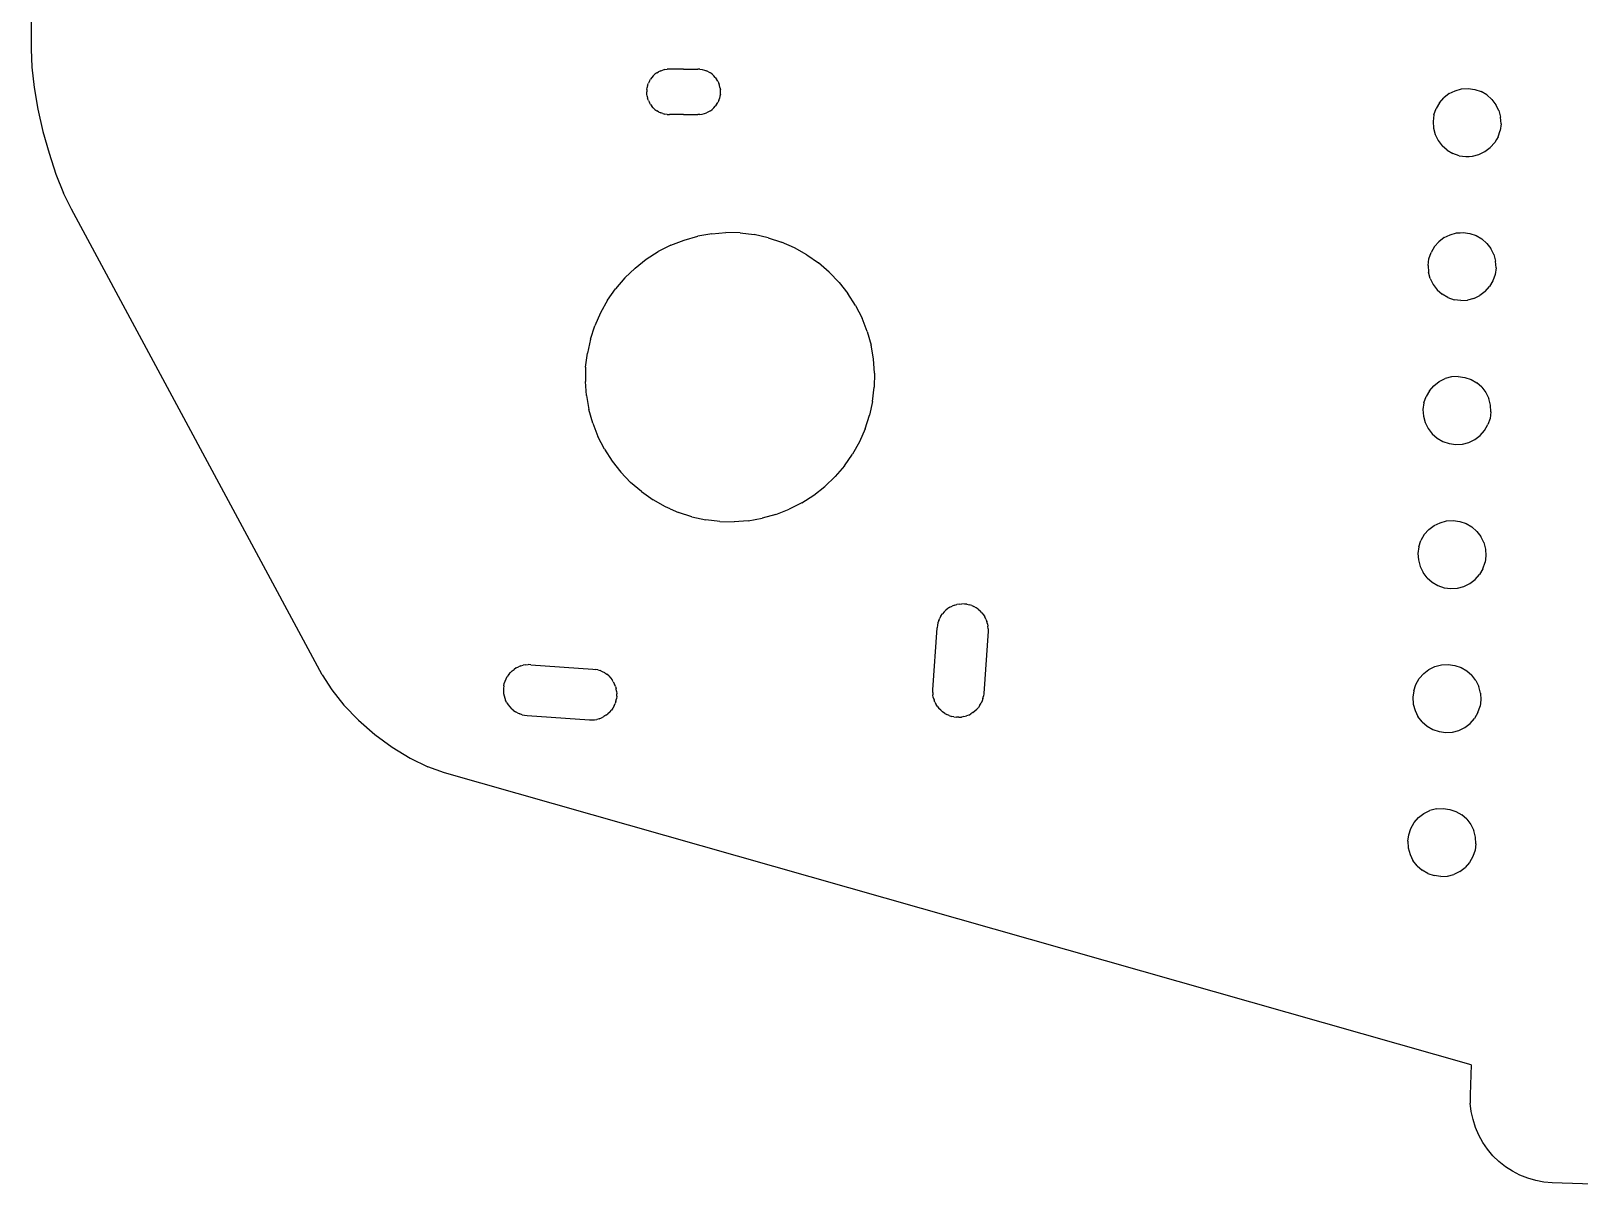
# Model space of a CAD drawing. Extents: x -47 to 67, y -53 to 53.
# Drawn here: x -46.98 to -19.69, y 2.9 to 23.51 of the extents above; entities that cross this region are included whole.
import ezdxf

# ---------------------------------------------------------------- set-up
doc = ezdxf.new("R2010")
doc.units = 0

msp = doc.modelspace()

# ---------------------------------------------------------------- linework, layer by layer
for p, q in [((-46.977, 26.839, 0.064), (-46.976, 23.189, 0.064)), ((-46.976, 23.189, 0.064), (-46.962, 22.871, 0.064)), ((-46.962, 22.871, 0.064), (-46.921, 22.514, 0.064)), ((-36.078, 22.627, 0.063), (-36.058, 22.661, 0.063)), ((-36.034, 22.693, 0.063), (-36.058, 22.661, 0.063)), ((-36.008, 22.722, 0.063), (-36.034, 22.693, 0.063)), ((-36.008, 22.722, 0.063), (-35.979, 22.748, 0.063)), ((-35.947, 22.771, 0.063), (-35.979, 22.748, 0.063)), ((-35.947, 22.771, 0.063), (-35.914, 22.792, 0.063)), ((-35.878, 22.808, 0.063), (-35.914, 22.792, 0.063)), ((-35.878, 22.808, 0.063), (-35.841, 22.822, 0.063)), ((-35.803, 22.831, 0.063), (-35.841, 22.822, 0.063)), ((-35.803, 22.831, 0.063), (-35.764, 22.837, 0.063)), ((-35.725, 22.839, 0.063), (-35.764, 22.837, 0.063)), ((-35.475, 22.839, 0.063), (-35.725, 22.839, 0.063)), ((-35.475, 22.839, 0.063), (-35.225, 22.839, 0.063)), ((-35.186, 22.837, 0.063), (-35.225, 22.839, 0.063)), ((-35.186, 22.837, 0.063), (-35.147, 22.831, 0.063)), ((-35.147, 22.831, 0.063), (-35.109, 22.822, 0.063)), ((-35.109, 22.822, 0.063), (-35.072, 22.808, 0.062)), ((-35.037, 22.792, 0.062), (-35.072, 22.808, 0.062)), ((-35.037, 22.792, 0.062), (-35.003, 22.771, 0.062)), ((-34.971, 22.748, 0.062), (-35.003, 22.771, 0.062)), ((-34.971, 22.748, 0.062), (-34.942, 22.722, 0.062)), ((-34.916, 22.693, 0.062), (-34.942, 22.722, 0.062)), ((-34.916, 22.693, 0.062), (-34.893, 22.661, 0.062)), ((-34.872, 22.627, 0.062), (-34.893, 22.661, 0.062)), ((-46.921, 22.514, 0.064), (-46.855, 22.133, 0.064)), ((-36.123, 22.478, 0.063), (-36.125, 22.439, 0.063)), ((-36.123, 22.4, 0.063), (-36.125, 22.439, 0.063)), ((-36.123, 22.478, 0.063), (-36.117, 22.517, 0.063)), ((-36.117, 22.361, 0.063), (-36.123, 22.4, 0.063)), ((-36.108, 22.555, 0.063), (-36.117, 22.517, 0.063)), ((-36.108, 22.555, 0.063), (-36.095, 22.592, 0.063)), ((-36.078, 22.627, 0.063), (-36.095, 22.592, 0.063)), ((-34.872, 22.627, 0.062), (-34.856, 22.592, 0.062)), ((-34.842, 22.555, 0.062), (-34.856, 22.592, 0.062)), ((-34.833, 22.517, 0.062), (-34.842, 22.555, 0.062)), ((-34.833, 22.517, 0.062), (-34.827, 22.478, 0.062)), ((-34.827, 22.4, 0.062), (-34.833, 22.361, 0.062)), ((-34.825, 22.439, 0.062), (-34.827, 22.478, 0.062)), ((-34.827, 22.4, 0.062), (-34.825, 22.439, 0.062)), ((-21.982, 22.407, 0.037), (-22.075, 22.335, 0.037)), ((-21.982, 22.407, 0.037), (-21.876, 22.458, 0.036)), ((-21.876, 22.458, 0.036), (-21.763, 22.489, 0.036)), ((-21.763, 22.489, 0.036), (-21.645, 22.496, 0.036)), ((-21.645, 22.496, 0.036), (-21.529, 22.481, 0.036)), ((-21.529, 22.481, 0.036), (-21.417, 22.442, 0.036)), ((-21.316, 22.383, 0.036), (-21.417, 22.442, 0.036)), ((-21.316, 22.383, 0.036), (-21.227, 22.306, 0.035)), ((-46.855, 22.133, 0.064), (-46.767, 21.741, 0.064)), ((-36.117, 22.361, 0.063), (-36.108, 22.323, 0.063)), ((-36.095, 22.286, 0.063), (-36.108, 22.323, 0.063)), ((-36.095, 22.286, 0.063), (-36.078, 22.25, 0.063)), ((-36.058, 22.217, 0.063), (-36.078, 22.25, 0.063)), ((-36.058, 22.217, 0.063), (-36.034, 22.185, 0.063)), ((-36.008, 22.156, 0.063), (-36.034, 22.185, 0.063)), ((-35.979, 22.13, 0.063), (-36.008, 22.156, 0.063)), ((-35.979, 22.13, 0.063), (-35.947, 22.106, 0.063)), ((-35.914, 22.086, 0.063), (-35.947, 22.106, 0.063)), ((-35.003, 22.106, 0.062), (-35.037, 22.086, 0.062)), ((-35.003, 22.106, 0.062), (-34.971, 22.13, 0.062)), ((-34.942, 22.156, 0.062), (-34.971, 22.13, 0.062)), ((-34.942, 22.156, 0.062), (-34.916, 22.185, 0.062)), ((-34.893, 22.217, 0.062), (-34.916, 22.185, 0.062)), ((-34.893, 22.217, 0.062), (-34.872, 22.25, 0.062)), ((-34.856, 22.286, 0.062), (-34.872, 22.25, 0.062)), ((-34.856, 22.286, 0.062), (-34.842, 22.323, 0.062)), ((-34.833, 22.361, 0.062), (-34.842, 22.323, 0.062)), ((-22.25, 22.034, 0.037), (-22.212, 22.145, 0.037)), ((-22.153, 22.247, 0.037), (-22.212, 22.145, 0.037)), ((-22.153, 22.247, 0.037), (-22.075, 22.335, 0.037)), ((-21.227, 22.306, 0.035), (-21.156, 22.212, 0.035)), ((-21.104, 22.107, 0.035), (-21.156, 22.212, 0.035)), ((-21.104, 22.107, 0.035), (-21.074, 21.993, 0.035)), ((-35.914, 22.086, 0.063), (-35.878, 22.069, 0.063)), ((-35.841, 22.056, 0.063), (-35.878, 22.069, 0.063)), ((-35.841, 22.056, 0.063), (-35.803, 22.046, 0.063)), ((-35.764, 22.041, 0.063), (-35.803, 22.046, 0.063)), ((-35.764, 22.041, 0.063), (-35.725, 22.039, 0.063)), ((-35.475, 22.039, 0.063), (-35.725, 22.039, 0.063)), ((-35.475, 22.039, 0.063), (-35.225, 22.039, 0.063)), ((-35.186, 22.041, 0.063), (-35.225, 22.039, 0.063)), ((-35.186, 22.041, 0.063), (-35.147, 22.046, 0.063)), ((-35.147, 22.046, 0.063), (-35.109, 22.056, 0.062)), ((-35.109, 22.056, 0.062), (-35.072, 22.069, 0.062)), ((-35.037, 22.086, 0.062), (-35.072, 22.069, 0.062)), ((-22.25, 22.034, 0.037), (-22.266, 21.917, 0.037)), ((-22.266, 21.917, 0.037), (-22.258, 21.8, 0.037)), ((-21.067, 21.876, 0.035), (-21.082, 21.759, 0.035)), ((-21.067, 21.876, 0.035), (-21.074, 21.993, 0.035)), ((-46.767, 21.741, 0.064), (-46.659, 21.355, 0.064)), ((-22.258, 21.8, 0.037), (-22.228, 21.686, 0.037)), ((-22.228, 21.686, 0.037), (-22.176, 21.581, 0.037)), ((-22.176, 21.581, 0.037), (-22.105, 21.487, 0.037)), ((-21.147, 21.601, 0.036), (-21.179, 21.546, 0.036)), ((-21.12, 21.648, 0.035), (-21.147, 21.601, 0.036)), ((-21.12, 21.648, 0.035), (-21.082, 21.759, 0.035)), ((-46.659, 21.355, 0.064), (-46.536, 20.988, 0.064)), ((-22.017, 21.41, 0.037), (-22.105, 21.487, 0.037)), ((-22.017, 21.41, 0.037), (-21.915, 21.351, 0.037)), ((-21.804, 21.312, 0.037), (-21.915, 21.351, 0.037)), ((-21.804, 21.312, 0.037), (-21.687, 21.297, 0.036)), ((-21.687, 21.297, 0.036), (-21.631, 21.3, 0.036)), ((-21.631, 21.3, 0.036), (-21.57, 21.304, 0.036)), ((-21.57, 21.304, 0.036), (-21.456, 21.334, 0.036)), ((-21.456, 21.334, 0.036), (-21.35, 21.386, 0.036)), ((-21.35, 21.386, 0.036), (-21.257, 21.458, 0.036)), ((-21.179, 21.546, 0.036), (-21.257, 21.458, 0.036)), ((-46.536, 20.988, 0.064), (-46.402, 20.655, 0.064)), ((-46.264, 20.368, 0.064), (-46.402, 20.655, 0.064)), ((-41.842, 12.163, 0.07), (-46.264, 20.368, 0.064)), ((-34.979, 19.936, 0.058), (-35.225, 19.893, 0.059)), ((-34.979, 19.936, 0.058), (-34.729, 19.956, 0.058)), ((-34.479, 19.951, 0.058), (-34.729, 19.956, 0.058)), ((-34.479, 19.951, 0.058), (-34.231, 19.921, 0.057)), ((-33.986, 19.867, 0.057), (-34.231, 19.921, 0.057)), ((-22.071, 19.868, 0.038), (-21.965, 19.92, 0.037)), ((-21.965, 19.92, 0.037), (-21.851, 19.95, 0.037)), ((-21.851, 19.95, 0.037), (-21.79, 19.954, 0.037)), ((-21.79, 19.954, 0.037), (-21.734, 19.958, 0.037)), ((-21.734, 19.958, 0.037), (-21.617, 19.942, 0.037)), ((-21.617, 19.942, 0.037), (-21.506, 19.904, 0.037)), ((-35.699, 19.734, 0.06), (-35.922, 19.621, 0.06)), ((-35.699, 19.734, 0.06), (-35.466, 19.825, 0.059)), ((-35.466, 19.825, 0.059), (-35.225, 19.893, 0.059)), ((-33.986, 19.867, 0.057), (-33.748, 19.789, 0.056)), ((-33.519, 19.689, 0.056), (-33.748, 19.789, 0.056)), ((-33.301, 19.566, 0.056), (-33.519, 19.689, 0.056)), ((-22.242, 19.709, 0.038), (-22.301, 19.607, 0.038)), ((-22.242, 19.709, 0.038), (-22.164, 19.797, 0.038)), ((-22.071, 19.868, 0.038), (-22.164, 19.797, 0.038)), ((-21.506, 19.904, 0.037), (-21.404, 19.845, 0.036)), ((-21.404, 19.845, 0.036), (-21.316, 19.767, 0.036)), ((-21.316, 19.767, 0.036), (-21.245, 19.674, 0.036)), ((-21.193, 19.568, 0.036), (-21.245, 19.674, 0.036)), ((-36.33, 19.331, 0.061), (-36.133, 19.486, 0.06)), ((-36.133, 19.486, 0.06), (-35.922, 19.621, 0.06)), ((-33.301, 19.566, 0.056), (-33.096, 19.423, 0.056)), ((-32.906, 19.26, 0.055), (-33.096, 19.423, 0.056)), ((-22.354, 19.379, 0.038), (-22.339, 19.496, 0.038)), ((-22.354, 19.379, 0.038), (-22.347, 19.262, 0.038)), ((-22.339, 19.496, 0.038), (-22.301, 19.607, 0.038)), ((-21.193, 19.568, 0.036), (-21.163, 19.454, 0.036)), ((-21.155, 19.337, 0.036), (-21.163, 19.454, 0.036)), ((-36.511, 19.158, 0.061), (-36.673, 18.968, 0.061)), ((-36.511, 19.158, 0.061), (-36.33, 19.331, 0.061)), ((-32.733, 19.08, 0.055), (-32.906, 19.26, 0.055)), ((-22.317, 19.148, 0.038), (-22.347, 19.262, 0.038)), ((-22.317, 19.148, 0.038), (-22.265, 19.042, 0.038)), ((-21.209, 19.109, 0.036), (-21.268, 19.007, 0.036)), ((-21.171, 19.221, 0.036), (-21.209, 19.109, 0.036)), ((-21.155, 19.337, 0.036), (-21.171, 19.221, 0.036)), ((-36.817, 18.763, 0.062), (-36.673, 18.968, 0.061)), ((-32.733, 19.08, 0.055), (-32.578, 18.883, 0.055)), ((-32.443, 18.672, 0.055), (-32.578, 18.883, 0.055)), ((-22.265, 19.042, 0.038), (-22.194, 18.949, 0.038)), ((-22.194, 18.949, 0.038), (-22.105, 18.871, 0.038)), ((-22.004, 18.812, 0.038), (-22.105, 18.871, 0.038)), ((-21.545, 18.796, 0.037), (-21.439, 18.848, 0.037)), ((-21.346, 18.919, 0.037), (-21.439, 18.848, 0.037)), ((-21.346, 18.919, 0.037), (-21.268, 19.007, 0.036)), ((-36.817, 18.763, 0.062), (-36.939, 18.545, 0.062)), ((-32.443, 18.672, 0.055), (-32.33, 18.449, 0.055)), ((-22.004, 18.812, 0.038), (-21.892, 18.774, 0.038)), ((-21.776, 18.758, 0.037), (-21.892, 18.774, 0.038)), ((-21.776, 18.758, 0.037), (-21.658, 18.766, 0.037)), ((-21.545, 18.796, 0.037), (-21.658, 18.766, 0.037)), ((-37.117, 18.077, 0.062), (-37.04, 18.315, 0.062)), ((-36.939, 18.545, 0.062), (-37.04, 18.315, 0.062)), ((-32.239, 18.216, 0.054), (-32.33, 18.449, 0.055)), ((-37.117, 18.077, 0.062), (-37.171, 17.833, 0.063)), ((-32.239, 18.216, 0.054), (-32.171, 17.975, 0.054)), ((-37.201, 17.585, 0.063), (-37.171, 17.833, 0.063)), ((-32.128, 17.729, 0.054), (-32.171, 17.975, 0.054)), ((-37.201, 17.585, 0.063), (-37.206, 17.334, 0.063)), ((-32.108, 17.479, 0.054), (-32.128, 17.729, 0.054)), ((-32.108, 17.479, 0.054), (-32.113, 17.229, 0.055)), ((-37.187, 17.085, 0.063), (-37.206, 17.334, 0.063)), ((-32.143, 16.98, 0.055), (-32.113, 17.229, 0.055)), ((-22.33, 17.17, 0.039), (-22.253, 17.258, 0.039)), ((-22.253, 17.258, 0.039), (-22.159, 17.33, 0.038)), ((-22.159, 17.33, 0.038), (-22.054, 17.382, 0.038)), ((-21.94, 17.412, 0.038), (-22.054, 17.382, 0.038)), ((-21.823, 17.419, 0.038), (-21.94, 17.412, 0.038)), ((-21.823, 17.419, 0.038), (-21.706, 17.404, 0.038)), ((-21.706, 17.404, 0.038), (-21.595, 17.366, 0.037)), ((-21.595, 17.366, 0.037), (-21.493, 17.307, 0.037)), ((-21.405, 17.229, 0.037), (-21.493, 17.307, 0.037)), ((-21.405, 17.229, 0.037), (-21.333, 17.135, 0.037)), ((-37.187, 17.085, 0.063), (-37.143, 16.839, 0.063)), ((-32.143, 16.98, 0.055), (-32.197, 16.736, 0.055)), ((-22.428, 16.957, 0.039), (-22.443, 16.841, 0.039)), ((-22.428, 16.957, 0.039), (-22.389, 17.068, 0.039)), ((-22.33, 17.17, 0.039), (-22.389, 17.068, 0.039)), ((-21.333, 17.135, 0.037), (-21.281, 17.03, 0.037)), ((-21.251, 16.916, 0.037), (-21.281, 17.03, 0.037)), ((-37.075, 16.598, 0.063), (-37.143, 16.839, 0.063)), ((-32.275, 16.498, 0.055), (-32.197, 16.736, 0.055)), ((-22.443, 16.841, 0.039), (-22.436, 16.723, 0.039)), ((-22.436, 16.723, 0.039), (-22.405, 16.609, 0.039)), ((-21.259, 16.682, 0.037), (-21.298, 16.571, 0.037)), ((-21.244, 16.799, 0.037), (-21.259, 16.682, 0.037)), ((-21.244, 16.799, 0.037), (-21.251, 16.916, 0.037)), ((-37.075, 16.598, 0.063), (-36.984, 16.364, 0.063)), ((-32.275, 16.498, 0.055), (-32.375, 16.269, 0.055)), ((-22.405, 16.609, 0.039), (-22.354, 16.504, 0.039)), ((-22.354, 16.504, 0.039), (-22.282, 16.41, 0.039)), ((-22.282, 16.41, 0.039), (-22.194, 16.333, 0.039)), ((-21.528, 16.309, 0.038), (-21.434, 16.381, 0.037)), ((-21.434, 16.381, 0.037), (-21.357, 16.469, 0.037)), ((-21.357, 16.469, 0.037), (-21.298, 16.571, 0.037)), ((-36.871, 16.141, 0.063), (-36.984, 16.364, 0.063)), ((-36.871, 16.141, 0.063), (-36.736, 15.93, 0.062)), ((-32.375, 16.269, 0.055), (-32.498, 16.051, 0.055)), ((-22.194, 16.333, 0.039), (-22.092, 16.274, 0.039)), ((-22.092, 16.274, 0.039), (-21.981, 16.236, 0.038)), ((-21.981, 16.236, 0.038), (-21.864, 16.22, 0.038)), ((-21.864, 16.22, 0.038), (-21.747, 16.227, 0.038)), ((-21.747, 16.227, 0.038), (-21.633, 16.258, 0.038)), ((-21.633, 16.258, 0.038), (-21.528, 16.309, 0.038)), ((-36.736, 15.93, 0.062), (-36.582, 15.734, 0.062)), ((-32.641, 15.846, 0.056), (-32.804, 15.655, 0.056)), ((-32.641, 15.846, 0.056), (-32.498, 16.051, 0.055)), ((-36.582, 15.734, 0.062), (-36.408, 15.553, 0.062)), ((-36.218, 15.39, 0.062), (-36.408, 15.553, 0.062)), ((-32.984, 15.482, 0.056), (-32.804, 15.655, 0.056)), ((-36.218, 15.39, 0.062), (-36.013, 15.247, 0.061)), ((-33.392, 15.193, 0.057), (-33.181, 15.328, 0.057)), ((-33.181, 15.328, 0.057), (-32.984, 15.482, 0.056)), ((-35.795, 15.125, 0.061), (-36.013, 15.247, 0.061)), ((-35.714, 15.089, 0.061), (-35.795, 15.125, 0.061)), ((-35.714, 15.089, 0.061), (-35.566, 15.024, 0.061)), ((-35.328, 14.947, 0.06), (-35.566, 15.024, 0.061)), ((-33.848, 14.989, 0.058), (-33.615, 15.079, 0.058)), ((-33.392, 15.193, 0.057), (-33.615, 15.079, 0.058)), ((-35.328, 14.947, 0.06), (-35.083, 14.893, 0.06)), ((-34.835, 14.863, 0.06), (-35.083, 14.893, 0.06)), ((-34.835, 14.863, 0.06), (-34.585, 14.858, 0.059)), ((-34.335, 14.877, 0.059), (-34.585, 14.858, 0.059)), ((-34.335, 14.877, 0.059), (-34.089, 14.921, 0.058)), ((-33.848, 14.989, 0.058), (-34.089, 14.921, 0.058)), ((-22.341, 14.72, 0.039), (-22.248, 14.791, 0.039)), ((-22.248, 14.791, 0.039), (-22.142, 14.843, 0.039)), ((-22.142, 14.843, 0.039), (-22.029, 14.873, 0.039)), ((-22.029, 14.873, 0.039), (-21.911, 14.881, 0.039)), ((-21.911, 14.881, 0.039), (-21.795, 14.865, 0.038)), ((-21.795, 14.865, 0.038), (-21.683, 14.827, 0.038)), ((-21.683, 14.827, 0.038), (-21.582, 14.768, 0.038)), ((-21.582, 14.768, 0.038), (-21.493, 14.69, 0.038)), ((-22.516, 14.419, 0.04), (-22.478, 14.53, 0.04)), ((-22.419, 14.632, 0.04), (-22.478, 14.53, 0.04)), ((-22.419, 14.632, 0.04), (-22.341, 14.72, 0.039)), ((-21.493, 14.69, 0.038), (-21.422, 14.597, 0.038)), ((-21.37, 14.491, 0.038), (-21.422, 14.597, 0.038)), ((-21.37, 14.491, 0.038), (-21.34, 14.378, 0.038)), ((-22.516, 14.419, 0.04), (-22.532, 14.302, 0.04)), ((-22.532, 14.302, 0.04), (-22.524, 14.185, 0.04)), ((-21.333, 14.26, 0.038), (-21.348, 14.144, 0.038)), ((-21.34, 14.378, 0.038), (-21.333, 14.26, 0.038)), ((-22.524, 14.185, 0.04), (-22.494, 14.071, 0.04)), ((-22.494, 14.071, 0.04), (-22.442, 13.965, 0.04)), ((-22.371, 13.872, 0.04), (-22.442, 13.965, 0.04)), ((-21.523, 13.842, 0.038), (-21.445, 13.931, 0.038)), ((-21.386, 14.032, 0.038), (-21.445, 13.931, 0.038)), ((-21.386, 14.032, 0.038), (-21.348, 14.144, 0.038)), ((-22.371, 13.872, 0.04), (-22.283, 13.794, 0.04)), ((-22.283, 13.794, 0.04), (-22.181, 13.735, 0.039)), ((-22.181, 13.735, 0.039), (-22.07, 13.697, 0.039)), ((-22.07, 13.697, 0.039), (-21.953, 13.682, 0.039)), ((-21.953, 13.682, 0.039), (-21.836, 13.689, 0.039)), ((-21.836, 13.689, 0.039), (-21.722, 13.719, 0.039)), ((-21.722, 13.719, 0.039), (-21.616, 13.771, 0.038)), ((-21.616, 13.771, 0.038), (-21.523, 13.842, 0.038)), ((-30.781, 13.351, 0.053), (-30.741, 13.371, 0.053)), ((-30.7, 13.387, 0.053), (-30.741, 13.371, 0.053)), ((-30.7, 13.387, 0.053), (-30.658, 13.399, 0.053)), ((-30.614, 13.406, 0.053), (-30.658, 13.399, 0.053)), ((-30.614, 13.406, 0.053), (-30.57, 13.41, 0.053)), ((-30.526, 13.409, 0.053), (-30.57, 13.41, 0.053)), ((-30.482, 13.404, 0.053), (-30.526, 13.409, 0.053)), ((-30.482, 13.404, 0.053), (-30.439, 13.394, 0.053)), ((-30.397, 13.38, 0.053), (-30.439, 13.394, 0.053)), ((-30.397, 13.38, 0.053), (-30.357, 13.363, 0.053)), ((-30.978, 13.12, 0.054), (-30.992, 13.078, 0.054)), ((-30.978, 13.12, 0.054), (-30.96, 13.161, 0.054)), ((-30.938, 13.199, 0.054), (-30.96, 13.161, 0.054)), ((-30.938, 13.199, 0.054), (-30.913, 13.235, 0.054)), ((-30.884, 13.269, 0.054), (-30.913, 13.235, 0.054)), ((-30.884, 13.269, 0.054), (-30.864, 13.289, 0.054)), ((-30.864, 13.289, 0.054), (-30.853, 13.3, 0.054)), ((-30.818, 13.327, 0.054), (-30.853, 13.3, 0.054)), ((-30.781, 13.351, 0.053), (-30.818, 13.327, 0.054)), ((-30.318, 13.341, 0.053), (-30.357, 13.363, 0.053)), ((-30.282, 13.316, 0.053), (-30.318, 13.341, 0.053)), ((-30.282, 13.316, 0.053), (-30.248, 13.287, 0.053)), ((-30.218, 13.255, 0.053), (-30.248, 13.287, 0.053)), ((-30.218, 13.255, 0.053), (-30.19, 13.22, 0.053)), ((-30.19, 13.22, 0.053), (-30.167, 13.183, 0.053)), ((-30.147, 13.144, 0.052), (-30.167, 13.183, 0.053)), ((-30.147, 13.144, 0.052), (-30.131, 13.103, 0.052)), ((-30.119, 13.06, 0.052), (-30.131, 13.103, 0.052)), ((-31.083, 11.894, 0.054), (-31.006, 12.991, 0.054)), ((-31.001, 13.035, 0.054), (-31.006, 12.991, 0.054)), ((-30.992, 13.078, 0.054), (-31.001, 13.035, 0.054)), ((-30.108, 12.929, 0.052), (-30.185, 11.831, 0.053)), ((-30.119, 13.06, 0.052), (-30.111, 13.017, 0.052)), ((-30.108, 12.973, 0.052), (-30.111, 13.017, 0.052)), ((-30.108, 12.973, 0.052), (-30.108, 12.929, 0.052)), ((-38.424, 12.281, 0.066), (-38.461, 12.257, 0.066)), ((-38.424, 12.281, 0.066), (-38.384, 12.301, 0.066)), ((-38.343, 12.317, 0.066), (-38.384, 12.301, 0.066)), ((-38.343, 12.317, 0.066), (-38.301, 12.329, 0.066)), ((-38.257, 12.337, 0.066), (-38.301, 12.329, 0.066)), ((-38.257, 12.337, 0.066), (-38.213, 12.34, 0.066)), ((-38.169, 12.339, 0.066), (-38.213, 12.34, 0.066)), ((-38.169, 12.339, 0.066), (-37.072, 12.263, 0.064)), ((-22.337, 12.253, 0.04), (-22.231, 12.305, 0.04)), ((-22.231, 12.305, 0.04), (-22.117, 12.335, 0.04)), ((-22.117, 12.335, 0.04), (-22, 12.342, 0.039)), ((-22, 12.342, 0.039), (-21.883, 12.327, 0.039)), ((-21.883, 12.327, 0.039), (-21.772, 12.289, 0.039)), ((-21.772, 12.289, 0.039), (-21.67, 12.23, 0.039)), ((-41.842, 12.163, 0.07), (-41.676, 11.897, 0.07)), ((-38.644, 11.966, 0.067), (-38.635, 12.009, 0.067)), ((-38.635, 12.009, 0.067), (-38.621, 12.051, 0.067)), ((-38.621, 12.051, 0.067), (-38.603, 12.091, 0.066)), ((-38.603, 12.091, 0.066), (-38.582, 12.13, 0.066)), ((-38.556, 12.166, 0.066), (-38.582, 12.13, 0.066)), ((-38.556, 12.166, 0.066), (-38.528, 12.2, 0.066)), ((-38.528, 12.2, 0.066), (-38.496, 12.23, 0.066)), ((-38.496, 12.23, 0.066), (-38.461, 12.257, 0.066)), ((-37.072, 12.263, 0.064), (-37.028, 12.257, 0.064)), ((-36.985, 12.248, 0.064), (-37.028, 12.257, 0.064)), ((-36.985, 12.248, 0.064), (-36.943, 12.234, 0.064)), ((-36.902, 12.216, 0.064), (-36.943, 12.234, 0.064)), ((-36.864, 12.195, 0.064), (-36.902, 12.216, 0.064)), ((-36.864, 12.195, 0.064), (-36.828, 12.17, 0.064)), ((-36.794, 12.141, 0.064), (-36.828, 12.17, 0.064)), ((-36.794, 12.141, 0.064), (-36.764, 12.109, 0.064)), ((-36.764, 12.109, 0.064), (-36.736, 12.074, 0.063)), ((-36.713, 12.037, 0.063), (-36.736, 12.074, 0.063)), ((-36.713, 12.037, 0.063), (-36.693, 11.998, 0.063)), ((-22.567, 11.991, 0.041), (-22.508, 12.093, 0.04)), ((-22.508, 12.093, 0.04), (-22.43, 12.181, 0.04)), ((-22.43, 12.181, 0.04), (-22.337, 12.253, 0.04)), ((-21.67, 12.23, 0.039), (-21.582, 12.152, 0.039)), ((-21.511, 12.058, 0.039), (-21.582, 12.152, 0.039)), ((-21.511, 12.058, 0.039), (-21.459, 11.953, 0.039)), ((-41.676, 11.897, 0.07), (-41.46, 11.626, 0.07)), ((-38.649, 11.922, 0.067), (-38.65, 11.878, 0.067)), ((-38.65, 11.878, 0.067), (-38.647, 11.834, 0.067)), ((-38.644, 11.966, 0.067), (-38.649, 11.922, 0.067)), ((-38.647, 11.834, 0.067), (-38.639, 11.79, 0.067)), ((-38.639, 11.79, 0.067), (-38.611, 11.707, 0.067)), ((-36.677, 11.957, 0.063), (-36.693, 11.998, 0.063)), ((-36.677, 11.957, 0.063), (-36.665, 11.914, 0.063)), ((-36.669, 11.695, 0.063), (-36.66, 11.739, 0.063)), ((-36.657, 11.871, 0.063), (-36.665, 11.914, 0.063)), ((-36.654, 11.782, 0.063), (-36.66, 11.739, 0.063)), ((-36.657, 11.871, 0.063), (-36.653, 11.827, 0.063)), ((-36.654, 11.782, 0.063), (-36.653, 11.827, 0.063)), ((-31.084, 11.85, 0.054), (-31.083, 11.894, 0.054)), ((-31.084, 11.85, 0.054), (-31.081, 11.806, 0.054)), ((-31.073, 11.762, 0.054), (-31.081, 11.806, 0.054)), ((-31.073, 11.762, 0.054), (-31.061, 11.72, 0.054)), ((-30.2, 11.744, 0.053), (-30.214, 11.702, 0.053)), ((-30.2, 11.744, 0.053), (-30.19, 11.787, 0.053)), ((-30.185, 11.831, 0.053), (-30.19, 11.787, 0.053)), ((-22.605, 11.88, 0.041), (-22.62, 11.764, 0.041)), ((-22.62, 11.764, 0.041), (-22.613, 11.646, 0.041)), ((-22.605, 11.88, 0.041), (-22.567, 11.991, 0.041)), ((-21.429, 11.839, 0.039), (-21.459, 11.953, 0.039)), ((-21.429, 11.839, 0.039), (-21.421, 11.722, 0.039)), ((-41.46, 11.626, 0.07), (-41.204, 11.36, 0.07)), ((-38.591, 11.667, 0.067), (-38.611, 11.707, 0.067)), ((-38.591, 11.667, 0.067), (-38.567, 11.63, 0.067)), ((-38.567, 11.63, 0.067), (-38.54, 11.595, 0.067)), ((-38.54, 11.595, 0.067), (-38.51, 11.563, 0.066)), ((-38.476, 11.535, 0.066), (-38.51, 11.563, 0.066)), ((-38.476, 11.535, 0.066), (-38.44, 11.509, 0.066)), ((-38.401, 11.488, 0.066), (-38.44, 11.509, 0.066)), ((-38.401, 11.488, 0.066), (-38.361, 11.47, 0.066)), ((-38.319, 11.456, 0.066), (-38.361, 11.47, 0.066)), ((-36.843, 11.447, 0.064), (-36.808, 11.474, 0.064)), ((-36.776, 11.505, 0.064), (-36.808, 11.474, 0.064)), ((-36.776, 11.505, 0.064), (-36.747, 11.538, 0.064)), ((-36.722, 11.574, 0.064), (-36.747, 11.538, 0.064)), ((-36.701, 11.613, 0.064), (-36.722, 11.574, 0.064)), ((-36.701, 11.613, 0.064), (-36.683, 11.653, 0.064)), ((-36.669, 11.695, 0.063), (-36.683, 11.653, 0.064)), ((-31.045, 11.679, 0.054), (-31.061, 11.72, 0.054)), ((-31.045, 11.679, 0.054), (-31.025, 11.639, 0.054)), ((-31.001, 11.602, 0.054), (-31.025, 11.639, 0.054)), ((-31.001, 11.602, 0.054), (-30.974, 11.567, 0.054)), ((-30.943, 11.535, 0.054), (-30.974, 11.567, 0.054)), ((-30.943, 11.535, 0.054), (-30.91, 11.507, 0.054)), ((-30.873, 11.481, 0.054), (-30.91, 11.507, 0.054)), ((-30.873, 11.481, 0.054), (-30.835, 11.46, 0.054)), ((-30.794, 11.442, 0.054), (-30.835, 11.46, 0.054)), ((-30.45, 11.452, 0.053), (-30.411, 11.472, 0.053)), ((-30.374, 11.496, 0.053), (-30.411, 11.472, 0.053)), ((-30.374, 11.496, 0.053), (-30.339, 11.523, 0.053)), ((-30.339, 11.523, 0.053), (-30.307, 11.554, 0.053)), ((-30.307, 11.554, 0.053), (-30.278, 11.587, 0.053)), ((-30.253, 11.623, 0.053), (-30.278, 11.587, 0.053)), ((-30.253, 11.623, 0.053), (-30.231, 11.662, 0.053)), ((-30.214, 11.702, 0.053), (-30.231, 11.662, 0.053)), ((-22.613, 11.646, 0.041), (-22.583, 11.533, 0.041)), ((-22.583, 11.533, 0.041), (-22.531, 11.427, 0.041)), ((-21.475, 11.494, 0.039), (-21.534, 11.392, 0.039)), ((-21.475, 11.494, 0.039), (-21.437, 11.605, 0.039)), ((-21.421, 11.722, 0.039), (-21.437, 11.605, 0.039)), ((-41.204, 11.36, 0.07), (-40.917, 11.109, 0.07)), ((-38.319, 11.456, 0.066), (-38.276, 11.447, 0.066)), ((-38.276, 11.447, 0.066), (-38.232, 11.442, 0.066)), ((-38.232, 11.442, 0.066), (-37.135, 11.365, 0.064)), ((-37.135, 11.365, 0.064), (-37.09, 11.364, 0.064)), ((-37.09, 11.364, 0.064), (-37.046, 11.367, 0.064)), ((-37.046, 11.367, 0.064), (-37.003, 11.375, 0.064)), ((-36.96, 11.387, 0.064), (-37.003, 11.375, 0.064)), ((-36.96, 11.387, 0.064), (-36.919, 11.403, 0.064)), ((-36.919, 11.403, 0.064), (-36.88, 11.423, 0.064)), ((-36.843, 11.447, 0.064), (-36.88, 11.423, 0.064)), ((-30.794, 11.442, 0.054), (-30.752, 11.428, 0.054)), ((-30.709, 11.419, 0.054), (-30.752, 11.428, 0.054)), ((-30.709, 11.419, 0.054), (-30.665, 11.414, 0.054)), ((-30.621, 11.413, 0.054), (-30.665, 11.414, 0.054)), ((-30.621, 11.413, 0.054), (-30.577, 11.416, 0.054)), ((-30.534, 11.424, 0.054), (-30.577, 11.416, 0.054)), ((-30.534, 11.424, 0.054), (-30.491, 11.436, 0.054)), ((-30.45, 11.452, 0.053), (-30.491, 11.436, 0.054)), ((-22.46, 11.333, 0.041), (-22.531, 11.427, 0.041)), ((-22.46, 11.333, 0.041), (-22.371, 11.256, 0.04)), ((-22.371, 11.256, 0.04), (-22.27, 11.197, 0.04)), ((-22.27, 11.197, 0.04), (-22.158, 11.159, 0.04)), ((-21.811, 11.181, 0.04), (-21.705, 11.232, 0.039)), ((-21.705, 11.232, 0.039), (-21.612, 11.304, 0.039)), ((-21.612, 11.304, 0.039), (-21.534, 11.392, 0.039)), ((-40.917, 11.109, 0.07), (-40.61, 10.883, 0.07)), ((-22.158, 11.159, 0.04), (-22.042, 11.143, 0.04)), ((-22.042, 11.143, 0.04), (-21.924, 11.15, 0.04)), ((-21.924, 11.15, 0.04), (-21.811, 11.181, 0.04)), ((-40.61, 10.883, 0.07), (-40.294, 10.69, 0.07)), ((-40.294, 10.69, 0.07), (-39.983, 10.538, 0.069)), ((-39.688, 10.432, 0.069), (-39.983, 10.538, 0.069)), ((-21.592, 5.287, 0.041), (-39.688, 10.432, 0.069)), ((-22.655, 9.453, 0.041), (-22.596, 9.555, 0.041)), ((-22.596, 9.555, 0.041), (-22.519, 9.643, 0.041)), ((-22.519, 9.643, 0.041), (-22.425, 9.714, 0.041)), ((-22.425, 9.714, 0.041), (-22.32, 9.766, 0.041)), ((-22.206, 9.796, 0.041), (-22.32, 9.766, 0.041)), ((-22.206, 9.796, 0.041), (-22.088, 9.804, 0.04)), ((-22.088, 9.804, 0.04), (-21.972, 9.788, 0.04)), ((-21.972, 9.788, 0.04), (-21.861, 9.75, 0.04)), ((-21.861, 9.75, 0.04), (-21.759, 9.691, 0.04)), ((-21.671, 9.613, 0.04), (-21.759, 9.691, 0.04)), ((-21.671, 9.613, 0.04), (-21.599, 9.52, 0.04)), ((-22.709, 9.225, 0.042), (-22.693, 9.342, 0.041)), ((-22.693, 9.342, 0.041), (-22.655, 9.453, 0.041)), ((-21.599, 9.52, 0.04), (-21.547, 9.414, 0.04)), ((-21.517, 9.301, 0.04), (-21.547, 9.414, 0.04)), ((-21.51, 9.183, 0.04), (-21.517, 9.301, 0.04)), ((-22.709, 9.225, 0.042), (-22.702, 9.108, 0.042)), ((-22.702, 9.108, 0.042), (-22.671, 8.994, 0.042)), ((-21.525, 9.067, 0.04), (-21.563, 8.955, 0.04)), ((-21.51, 9.183, 0.04), (-21.525, 9.067, 0.04)), ((-22.671, 8.994, 0.042), (-22.62, 8.888, 0.041)), ((-22.548, 8.795, 0.041), (-22.62, 8.888, 0.041)), ((-22.548, 8.795, 0.041), (-22.46, 8.717, 0.041)), ((-21.794, 8.694, 0.04), (-21.7, 8.765, 0.04)), ((-21.622, 8.854, 0.04), (-21.7, 8.765, 0.04)), ((-21.563, 8.955, 0.04), (-21.622, 8.854, 0.04)), ((-22.358, 8.658, 0.041), (-22.46, 8.717, 0.041)), ((-22.358, 8.658, 0.041), (-22.247, 8.62, 0.041)), ((-22.13, 8.605, 0.041), (-22.247, 8.62, 0.041)), ((-22.13, 8.605, 0.041), (-22.013, 8.612, 0.041)), ((-22.013, 8.612, 0.041), (-21.899, 8.642, 0.04)), ((-21.794, 8.694, 0.04), (-21.899, 8.642, 0.04)), ((-21.592, 5.287, 0.041), (-21.611, 4.757, 0.041)), ((-21.611, 4.757, 0.041), (-21.609, 4.61, 0.041)), ((-21.592, 4.464, 0.041), (-21.609, 4.61, 0.041)), ((-21.561, 4.32, 0.041), (-21.592, 4.464, 0.041)), ((-21.517, 4.18, 0.041), (-21.561, 4.32, 0.041)), ((-21.458, 4.045, 0.041), (-21.517, 4.18, 0.041)), ((-21.387, 3.916, 0.041), (-21.458, 4.045, 0.041)), ((-21.304, 3.795, 0.041), (-21.387, 3.916, 0.041)), ((-21.209, 3.682, 0.041), (-21.304, 3.795, 0.041)), ((-21.103, 3.58, 0.04), (-21.209, 3.682, 0.041)), ((-20.988, 3.488, 0.04), (-21.103, 3.58, 0.04)), ((-20.864, 3.408, 0.04), (-20.988, 3.488, 0.04)), ((-20.734, 3.34, 0.04), (-20.864, 3.408, 0.04)), ((-20.597, 3.286, 0.04), (-20.734, 3.34, 0.04)), ((-20.455, 3.245, 0.04), (-20.597, 3.286, 0.04)), ((-20.311, 3.218, 0.039), (-20.455, 3.245, 0.04)), ((-20.164, 3.206, 0.039), (-20.311, 3.218, 0.039)), ((-11.418, 2.901, 0.025), (-20.164, 3.206, 0.039))]:
    msp.add_line(p, q)

doc.saveas('drawing.dxf')
